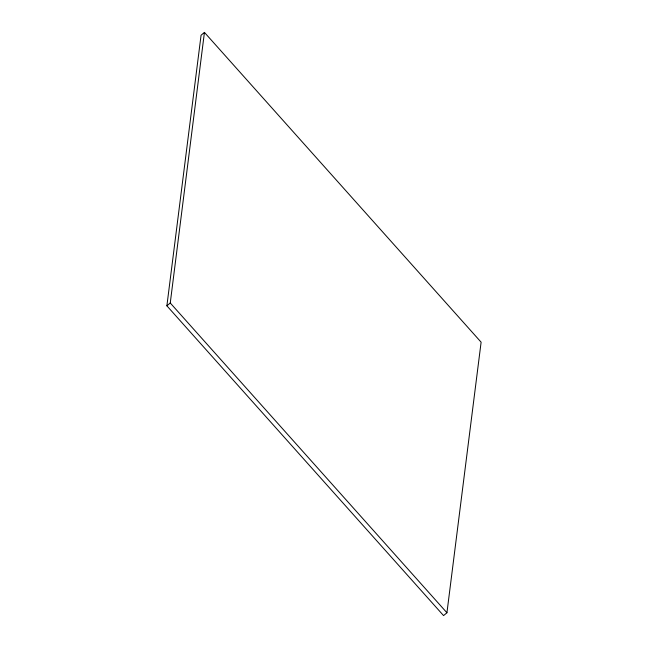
<?xml version="1.0" encoding="UTF-8"?>
<svg xmlns="http://www.w3.org/2000/svg" width="648" height="648" viewBox="0 0 648 648"><rect width="100%" height="100%" fill="white"/><g stroke="black" fill="none" stroke-linecap="round" stroke-linejoin="round"><path stroke-width="0.97" d="M166.884 305.824L201.066 35.235L204.436 32.4L481.116 342.176L446.934 612.765L443.564 615.6L166.884 305.824L170.254 302.989L204.436 32.4M170.254 302.989L446.934 612.765"/></g></svg>
